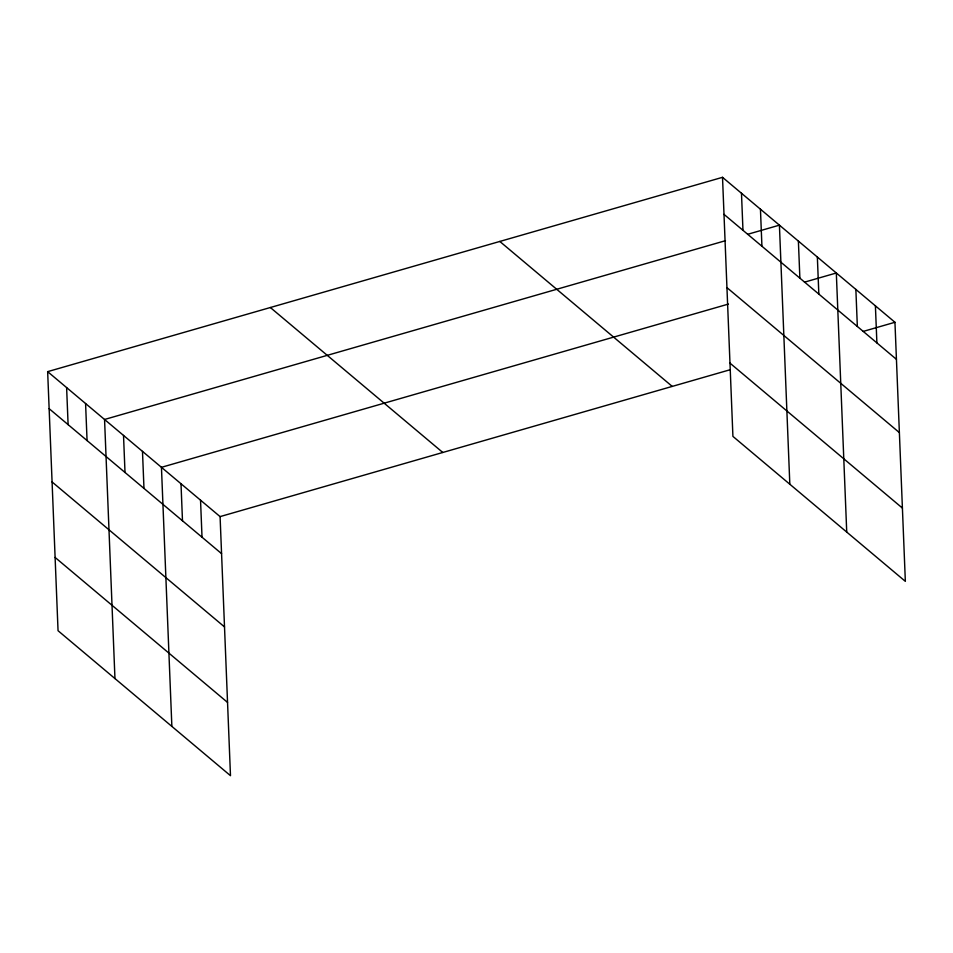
<?xml version="1.0" encoding="UTF-8"?>
<svg xmlns="http://www.w3.org/2000/svg" width="953" height="953" viewBox="0 0 953 953"><rect width="100%" height="100%" fill="white"/><g stroke="black" fill="none" stroke-linecap="round" stroke-linejoin="round"><path stroke-width="1.43" d="M47.65 371.646L220.083 516.609L230.483 775.682L58.05 630.719L47.65 371.646L722.517 177.318L894.95 322.281L905.35 581.354L732.917 436.391L722.517 177.318M725.471 240.692L104.556 419.475L114.956 678.56M747.605 234.319L779.411 225.158L789.823 484.231M728.426 304.067L161.45 467.315L171.862 726.389M804.499 282.159L836.317 272.999L846.729 532.072M220.083 516.609L730.332 369.681M863.132 331.441L894.95 322.281M724.006 214.365L896.428 359.329M726.948 287.627L899.37 432.591M729.974 363.129L902.408 508.08M499.813 241.443L672.234 386.406M270.354 307.521L442.788 452.472M49.139 408.682L221.572 553.645M52.081 481.956L224.515 626.919M55.107 557.445L227.541 702.409M875.402 305.853L876.891 342.889M855.865 289.426L857.343 326.462M817.352 257.048L818.841 294.096M798.388 241.097L799.877 278.145M760.446 209.207L761.935 246.255M741.482 193.268L742.971 230.304M200.535 500.17L202.024 537.218M180.999 483.743L182.488 520.791M142.485 451.377L143.974 488.412M123.521 435.426L125.01 472.474M85.579 403.536L87.068 440.572M66.615 387.585L68.104 424.633"/></g></svg>
